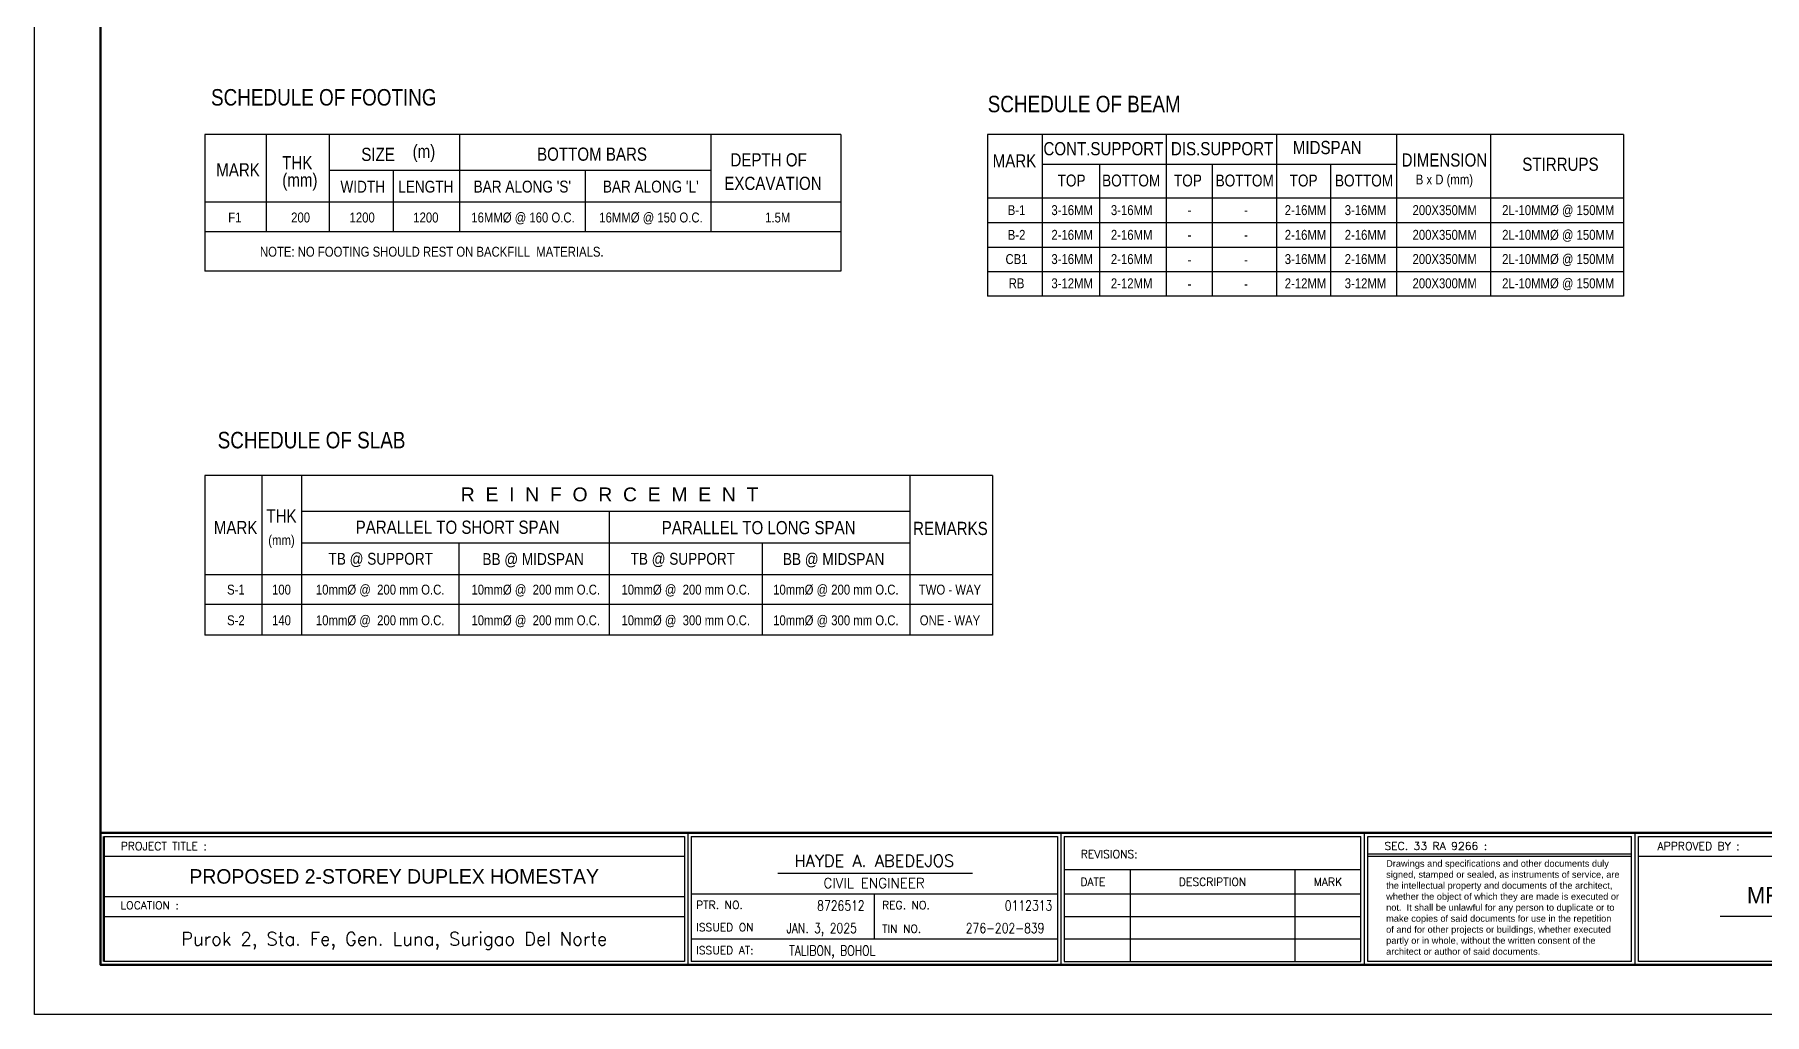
# Model space of a CAD drawing. Header units: millimetres. Extents: x 568137 to 731329, y -326076 to -191870.
# Drawn here: x 689279 to 715517, y -262676 to -247826 of the extents above; entities that cross this region are included whole.
import ezdxf
from ezdxf.enums import TextEntityAlignment as Align

# ---------------------------------------------------------------- set-up
doc = ezdxf.new("R2010")
doc.units = ezdxf.units.MM
doc.header["$LTSCALE"] = 300
doc.header["$MEASUREMENT"] = 0
doc.layers.get('0').update_dxf_attribs({"color": 9})
doc.layers.get('DEFPOINTS').update_dxf_attribs({"color": 8})
doc.layers.add('2TX-AR', color=2, linetype='Continuous')
doc.layers.add('A-DIM', color=9, linetype='Continuous')
for name, color, linetype, lineweight in [('BORDER', 5, 'Continuous', 50), ('TB-TXT', 4, 'Continuous', 35), ('TBLK', 7, 'Continuous', 40), ('text', 142, 'Continuous', 25), ('TITLE', 3, 'Continuous', 30)]:
    doc.layers.add(name, color=color, linetype=linetype, lineweight=lineweight)
doc.styles.add('ARIAL', font='arial.ttf', dxfattribs={"width": 0.8})
doc.styles.add('AVA', font='')
doc.styles.add('JESS', font='SIMPLEX')
doc.styles.add('mar4', font='ARIALN.TTF')
doc.styles.add('PSM', font='simplex')
doc.styles.get('AVA').set_extended_font_data('AvantGarde Bk BT')

msp = doc.modelspace()

# ---------------------------------------------------------------- linework, layer by layer
at = {"lineweight": -3}
for p, q in [((692791.8, -249339.1), (692791.8, -250813.1)), ((693746.5, -249339.1), (693746.5, -250813.1)), ((695728.6, -250813.1), (695728.6, -249339.1)), ((699538.6, -249339.1), (699538.6, -250813.1)), ((713380.5, -249339.1), (703732.8, -249339.1)), ((703732.8, -249339.1), (703732.8, -251787.2)), ((704563.2, -249339.1), (704563.2, -251787.2)), ((706442, -249339.1), (706442, -251787.2)), ((708119.2, -249339.1), (708119.2, -251787.2)), ((709935.7, -249339.1), (709935.7, -251787.2)), ((711366.2, -251787.2), (711366.2, -249339.1)), ((713380.5, -249339.1), (713380.5, -251787.2)), ((699538.6, -249883.1), (693746.5, -249883.1)), ((694725.2, -250813.1), (694725.2, -249883.1)), ((697633.6, -250813.1), (697633.6, -249883.1)), ((709935.7, -249792.4), (704563.2, -249792.4)), ((705434.4, -249792.4), (705434.4, -251787.2)), ((707138.7, -249792.4), (707138.7, -251787.2)), ((708937.2, -249792.4), (708937.2, -251787.2)), ((704790.9, -250303.1), (703732.8, -250303.1)), ((713380.5, -250303.1), (704790.9, -250303.1)), ((701508.6, -250363.1), (691860.9, -250363.1)), ((701508.6, -250813.1), (691860.9, -250813.1)), ((701508.6, -250813.1), (691860.9, -250813.1)), ((701508.6, -250813.1), (691860.9, -250813.1)), ((713380.5, -250678.1), (703732.8, -250678.1)), ((704790.9, -250678.1), (703732.8, -250678.1)), ((713380.5, -250678.1), (704790.9, -250678.1)), ((704790.9, -251053.1), (703732.8, -251053.1)), ((713380.5, -251053.1), (704790.9, -251053.1)), ((701508.6, -251413.1), (691860.9, -251413.1)), ((704790.9, -251420.1), (703732.8, -251420.1)), ((713380.5, -251420.1), (704790.9, -251420.1)), ((704790.9, -251787.2), (703732.8, -251787.2)), ((713380.5, -251787.2), (704790.9, -251787.2))]:
    msp.add_line(p, q, dxfattribs=at)
at = {"color": 8, "lineweight": -3}
for p, q in [((691860.9, -254508.4), (691860.9, -256927.4)), ((703810.7, -254508.4), (691860.9, -254508.4)), ((693326.9, -254508.4), (693326.9, -256927.4)), ((702558.1, -256927.4), (702558.1, -254508.4)), ((703810.7, -254508.4), (703810.7, -256927.4)), ((702558.1, -255052.4), (693326.9, -255052.4)), ((698001.3, -256927.4), (698001.3, -255052.4)), ((695721, -256927.4), (695721, -255532.4)), ((702558.1, -255532.4), (698001.3, -255532.4)), ((700319.1, -256927.4), (700319.1, -255532.4)), ((703810.7, -256012.4), (691860.9, -256012.4)), ((703810.7, -256462.4), (691860.9, -256462.4)), ((703810.7, -256927.4), (691860.9, -256927.4))]:
    msp.add_line(p, q, dxfattribs=at)
at = {"color": 8, "lineweight": -3, "ltscale": 0.005}
msp.add_line((698001.3, -255532.4), (693326.9, -255532.4), dxfattribs=at)
at = {"layer": 'A-DIM', "lineweight": -3}
for p, q in [((701508.6, -249339.1), (691860.9, -249339.1)), ((691860.9, -249339.1), (691860.9, -251413.1)), ((701508.6, -249339.1), (701508.6, -251413.1))]:
    msp.add_line(p, q, dxfattribs=at)
at = {"layer": 'BORDER'}
for p, q in [((730579.4, -259925.5), (690279.4, -259925.5)), ((690279.4, -259925.5), (690279.4, -261925.5)), ((730579.4, -261925.5), (690279.4, -261925.5))]:
    msp.add_line(p, q, dxfattribs=at)
at = {"layer": 'BORDER', "color": 4}
msp.add_line((690331.9, -261873), (690331.9, -259978), dxfattribs=at)
at = {"layer": 'BORDER'}
msp.add_lwpolyline([(690279.4, -233725.5), (730579.4, -233725.5), (730579.4, -261925.5), (690279.4, -261925.5)], close=True, dxfattribs=at)
at = {"layer": 'DEFPOINTS'}
msp.add_lwpolyline([(689279.4, -232975.5), (731329.4, -232975.5), (731329.4, -262675.5), (689279.4, -262675.5)], close=True, dxfattribs=at)
at = {"layer": 'text', "color": 8, "lineweight": -3}
msp.add_line((692726, -254508.4), (692726, -256927.4), dxfattribs=at)
at = {"layer": 'TITLE', "color": 4, "lineweight": -3}
for p, q in [((690331.9, -259978), (699134.9, -259978)), ((699134.9, -259978), (699134.9, -261873)), ((699187.4, -259925.5), (699187.4, -261925.5)), ((699239.9, -259978), (704792.4, -259978)), ((699239.9, -259978), (699239.9, -261873)), ((704792.4, -259978), (704792.4, -261873)), ((704844.9, -259925.5), (704844.9, -261925.5)), ((704897.4, -259978), (709397.1, -259978)), ((704897.4, -259978), (704897.4, -261873)), ((709397.1, -261873), (709397.1, -259978)), ((709449.6, -261925.5), (709449.6, -259925.5)), ((709502.1, -259978), (713502.1, -259978)), ((709502.1, -261873), (709502.1, -259978)), ((713502.1, -261873), (713502.1, -259978)), ((713554.6, -261925.5), (713554.6, -259925.5)), ((713607.1, -259978), (721567.2, -259978)), ((713607.1, -261873), (713607.1, -259978)), ((690331.9, -260278), (699134.9, -260278)), ((709502.1, -260240.5), (713502.1, -260240.5)), ((709502.1, -260278), (713502.1, -260278)), ((713607.1, -260278), (721567.2, -260278)), ((700552.9, -260533.6), (703507.7, -260533.6)), ((704897.4, -260479.3), (709397.1, -260479.3)), ((705897.1, -260479.3), (705897.1, -261873)), ((708397.3, -260479.3), (708397.3, -261873)), ((690331.9, -260890.6), (699134.9, -260890.6)), ((699239.9, -260849.4), (704792.4, -260849.4)), ((702016.1, -260849.4), (702016.1, -261531.8)), ((704897.4, -260848.5), (709397.1, -260848.5)), ((690331.9, -261190.6), (699134.9, -261190.6)), ((704897.4, -261190.6), (709397.1, -261190.6)), ((720327.5, -261190.6), (714846.8, -261190.6)), ((699239.9, -261531.8), (704792.4, -261531.8)), ((704897.4, -261531.8), (709397.1, -261531.8)), ((699134.9, -261873), (690331.9, -261873)), ((704792.4, -261873), (699239.9, -261873)), ((704897.4, -261873), (709397.1, -261873)), ((713502.1, -261873), (709502.1, -261873)), ((721567.2, -261873), (713607.1, -261873))]:
    msp.add_line(p, q, dxfattribs=at)

# ---------------------------------------------------------------- texts
at = {"layer": '2TX-AR', "style": 'mar4'}
for s, height, p in [('SCHEDULE OF FOOTING', 250, (693665.9, -248900.7)), ('SCHEDULE OF BEAM', 250, (705200.1, -249002.5)), ('(m)', 200, (695184.7, -249695.7)), ('CONT.SUPPORT', 200, (705491, -249654.4)), ('DIS.SUPPORT', 200, (707291.4, -249654.4)), ('MIDSPAN', 200, (708885.8, -249636.6)), ('MARK', 200, (692365.4, -249975.2)), ('THK', 200, (693263.8, -249867.6)), ('SIZE', 200, (694489.3, -249740.8)), ('BOTTOM BARS', 200, (697734.5, -249737.2)), ('DEPTH OF', 200, (700413.2, -249823.6)), ('MARK', 200, (704142.3, -249839.4)), ('DIMENSION', 200, (710663.4, -249825.7)), ('STIRRUPS', 200, (712423.4, -249890.2)), ('(mm)', 200, (693303.2, -250128.2)), ('WIDTH', 180, (694256.4, -250220.1)), ('LENGTH', 180, (695213.5, -250220.1)), ("BAR ALONG 'S'", 180, (696677, -250219)), ("BAR ALONG 'L'", 180, (698625.7, -250218.7)), ('EXCAVATION', 200, (700479.2, -250179.4)), ('TOP ', 180, (705037, -250126.7)), ('BOTTOM', 180, (705912.5, -250126.7)), ('TOP ', 180, (706801.3, -250126.7)), ('BOTTOM', 180, (707634.6, -250126.7)), ('TOP ', 180, (708556.5, -250126.7)), ('BOTTOM', 180, (709444.4, -250126.7)), ('B x D (mm)', 150, (710663.3, -250096.3)), ('F1', 150, (692316.2, -250672.1)), ('200', 150, (693314, -250672.1)), ('1200', 150, (694248, -250672.1)), ('1200', 150, (695214.5, -250672.1)), ('16MM%%C @ 160 O.C.', 150, (696687.9, -250672.1)), ('16MM%%C @ 150 O.C.', 150, (698629.1, -250672.1)), ('1.5M', 150, (700551.8, -250672.1)), ('B-1', 150, (704173.5, -250560.6)), ('3-16MM', 150, (705017.3, -250560.6)), ('3-16MM', 150, (705920, -250560.6)), ('-', 150, (706797.1, -250560.6)), ('-', 150, (707655.5, -250560.6)), ('2-16MM', 150, (708556.7, -250560.6)), ('3-16MM', 150, (709466.4, -250560.6)), ('200X350MM', 150, (710667.1, -250560.6)), ('2L-10MM%%C @ 150MM', 150, (712390.2, -250560.6)), ('B-2', 150, (704173.5, -250935.6)), ('2-16MM', 150, (705017.3, -250935.6)), ('2-16MM', 150, (705920, -250935.6)), ('2-16MM', 150, (708556.7, -250935.6)), ('2-16MM', 150, (709466.4, -250935.6)), ('200X350MM', 150, (710667.1, -250935.6)), ('2L-10MM%%C @ 150MM', 150, (712390.2, -250935.6)), ('NOTE: NO FOOTING SHOULD REST ON BACKFILL  MATERIALS.', 150, (695303.8, -251191.1)), ('-', 150, (706797.1, -250935.6)), ('-', 150, (707655.5, -250935.6)), ('CB1', 150, (704173.5, -251302.7)), ('3-16MM', 150, (705017.3, -251302.7)), ('2-16MM', 150, (705920, -251302.7)), ('-', 150, (706797.1, -251310.6)), ('-', 150, (707655.5, -251310.6)), ('3-16MM', 150, (708556.7, -251302.7)), ('2-16MM', 150, (709466.4, -251302.7)), ('200X350MM', 150, (710667.1, -251302.7)), ('2L-10MM%%C @ 150MM', 150, (712390.2, -251302.7)), ('RB', 150, (704173.5, -251669.7)), ('3-12MM', 150, (705017.3, -251669.7)), ('2-12MM', 150, (705920, -251669.7)), ('-', 150, (706797.1, -251677.7)), ('-', 150, (707655.5, -251677.7)), ('2-12MM', 150, (708556.7, -251669.7)), ('3-12MM', 150, (709466.4, -251669.7)), ('200X300MM', 150, (710667.1, -251669.7)), ('2L-10MM%%C @ 150MM', 150, (712390.2, -251669.7)), ('SCHEDULE OF SLAB', 250, (693480.1, -254096.4)), ('THK', 200, (693024.3, -255221.1)), ('MARK', 200, (692328.4, -255396.9)), ('PARALLEL TO SHORT SPAN', 200, (695695.8, -255391.7)), ('PARALLEL TO LONG SPAN', 200, (700261.7, -255397.7)), ('REMARKS', 200, (703170.4, -255410)), ('(mm)', 150, (693024.3, -255563)), ('TB @ SUPPORT', 180, (694529.3, -255860)), ('BB @ MIDSPAN', 180, (696841.3, -255864.6)), ('TB @ SUPPORT', 180, (699110.8, -255860)), ('BB @ MIDSPAN', 180, (701398.7, -255864.6))]:
    msp.add_text(s, height=height, dxfattribs=at).set_placement(p, align=Align.CENTER)
at = {"layer": '2TX-AR', "lineweight": -3, "style": 'ARIAL'}
msp.add_text('R  E  I  N  F  O  R  C  E  M  E  N  T ', height=210, dxfattribs=at).set_placement((698041.6, -254899.2), align=Align.CENTER)
at = {"layer": '2TX-AR', "style": 'mar4'}
for s, p in [('S-1', (692332.8, -256237.4)), ('100', (693024.2, -256237.4)), ('10mm%%C @  200 mm O.C.', (694521.6, -256237.4)), ('10mm%%C @  200 mm O.C.', (696880.6, -256237.4)), ('10mm%%C @  200 mm O.C.', (699156, -256237.4)), ('10mm%%C @ 200 mm O.C.', (701433.4, -256237.4)), ('TWO - WAY', (703163.9, -256237.4)), ('S-2', (692332.8, -256702.4)), ('140', (693024.2, -256702.4)), ('10mm%%C @  200 mm O.C.', (694521.6, -256702.4)), ('10mm%%C @  200 mm O.C.', (696880.6, -256702.4)), ('10mm%%C @  300 mm O.C.', (699156, -256702.4)), ('10mm%%C @ 300 mm O.C.', (701433.4, -256702.4)), ('ONE - WAY', (703163.9, -256702.4))]:
    msp.add_text(s, height=150, dxfattribs=at).set_placement(p, align=Align.MIDDLE_CENTER)
at = {"layer": 'TB-TXT', "style": 'JESS'}
for s, p in [('PROJECT TITLE :', (690585.2, -260185.6)), ('REVISIONS:', (705147.2, -260306.8)), ('SEC. 33 RA 9266 :', (709753, -260183)), ('APPROVED BY :', (713896.2, -260185.6)), ('LOCATION :', (690581.6, -261082.8)), ('PTR. NO.', (699312.4, -261076.8)), ('REG. NO.', (702132.9, -261079.5)), ('ISSUED ON', (699312.4, -261415.2)), ('TIN NO.', (702132.9, -261437.9)), ('ISSUED AT:', (699312.4, -261764.1))]:
    msp.add_text(s, height=120, dxfattribs=at).set_placement(p)
for s, p in [('DATE', (705331.2, -260667.5)), ('DESCRIPTION', (707147.2, -260667.5)), ('MARK', (708897.2, -260667.5))]:
    msp.add_text(s, height=120, dxfattribs=at).set_placement(p, align=Align.MIDDLE_CENTER)
at = {"layer": 'TB-TXT', "linetype": 'Continuous', "style": 'PSM', "width": 0.8}
for s, p in [('8726512', (701150.1, -261101)), ('0112313', (703995.9, -261101)), ('JAN. 3, 2025', (700682.1, -261442.2)), ('276-202-839', (703403.2, -261442.2)), ('TALIBON, BOHOL', (700726.2, -261783.4))]:
    msp.add_text(s, height=150, dxfattribs=at).set_placement(p)
at = {"layer": 'TB-TXT', "insert": (709779.9, -260338.3), "char_height": 100, "width": 3536.489, "attachment_point": 1, "style": 'PSM'}
msp.add_mtext('{\\fArial|b0|i0|c0|p34;\\C30;Drawings and specifications and other documents duly signed, stamped or sealed, as instruments of service, are the intellectual property and documents of the architect, whether the object of which they are made is executed or not.  It shall be unlawful for any person to duplicate or to make copies of said documents for use in the repetition of and for other projects or buildings, whether executed partly or in whole, without the written consent of the architect or author of said documents.}', dxfattribs=at)
at = {"layer": 'TBLK'}
for s, height, style, p in [('HAYDE A. ABEDEJOS', 180, 'PSM', (702016.1, -260347)), ('PROPOSED 2-STOREY DUPLEX HOMESTAY', 220, 'AVA', (694733.4, -260584.3)), ('Purok 2, Sta. Fe, Gen. Luna, Surigao Del Norte', 200, 'PSM', (694733.4, -261531.8))]:
    msp.add_text(s, height=height, dxfattribs=dict(at, style=style)).set_placement(p, align=Align.MIDDLE_CENTER)
for s, height, style, p in [('CIVIL ENGINEER', 150, 'PSM', (702013.2, -260760.2)), ('MR. & MRS. REYWIL RAVELO', 250, 'AVA', (717592.4, -260993.5))]:
    msp.add_text(s, height=height, dxfattribs=dict(at, style=style)).set_placement(p, align=Align.CENTER)

doc.saveas('drawing.dxf')
